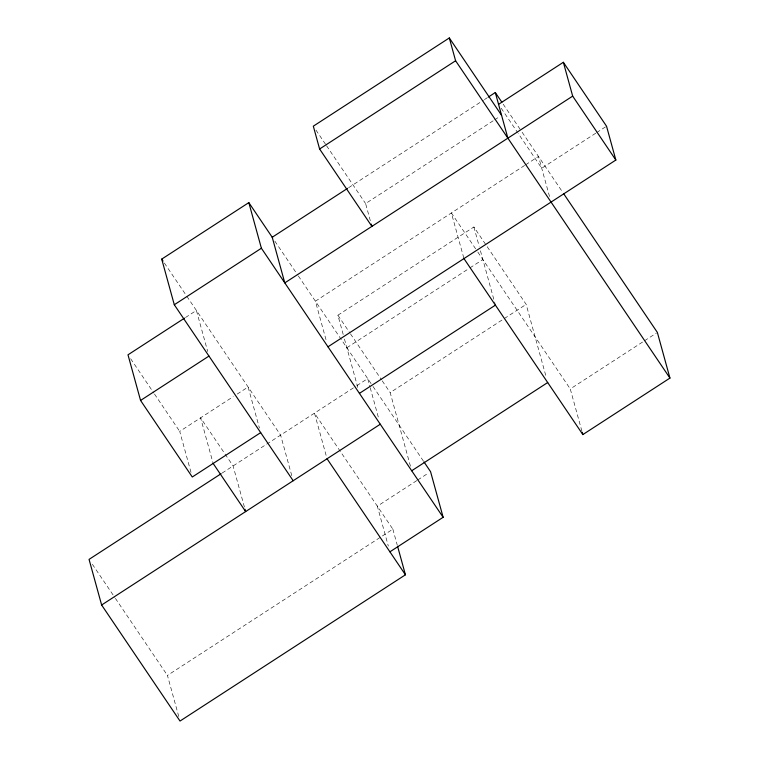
<?xml version="1.0" encoding="UTF-8"?>
<svg xmlns="http://www.w3.org/2000/svg" width="759" height="759" viewBox="0 0 759 759"><rect width="100%" height="100%" fill="white"/><g stroke="black" fill="none" stroke-linecap="round" stroke-linejoin="round"><path stroke-width="0.57" stroke-dasharray="3.79 2.85" d="M348.571 187.729L483.407 100.245M484.403 99.6L487.373 97.674M185.49 317.518L196.391 310.44L207.71 351.512M370.316 220.679L365.601 203.564L493.644 120.491M494.64 119.846L499.602 116.63M524.63 165.443L315.402 301.181L326.398 341.104M525.598 164.817L538.482 156.449L549.81 197.568M595.739 133.214L541.736 168.251L518.179 133.385M596.716 132.578L605.559 126.848M343.201 334.463L337.897 315.213L473.882 226.988L526.158 304.378L546.129 376.872M191.021 472.44L179.712 431.378L233.26 396.634M237.206 394.073L248.108 387.005L259.426 428.067M346.854 347.745L468.948 268.534M469.935 267.889L482.847 259.521M222.131 473.056L355.876 386.284M356.815 385.667L367.707 378.608L369.908 386.587M410.458 466.235L390.173 392.602L526.158 304.378M416.767 480.608L377.337 506.187L388.333 546.119M417.754 479.973L428.588 472.942M581.906 431.159L570.275 388.95L643.518 341.436M644.505 340.791L656.383 333.087M178.754 716.487L167.445 675.425L392.868 529.175L314.482 413.133L326.74 457.63M503.16 104.154L521.471 131.269M522.126 132.237L562.922 192.625M501.177 108.205L517.534 132.417M475.637 248.848L451.387 212.956L463.958 258.582M477.809 252.064L570.275 388.95M315.972 130.093L325.896 144.789M326.56 145.766L365.601 203.564M337.897 315.213L349.804 332.84M350.468 333.827L381.568 379.87M382.232 380.847L390.173 392.602M274.843 241.134L297.737 275.033M298.353 275.944L372.337 385.468M373.001 386.445L423.285 460.884M164.361 263.031L186.164 295.289M186.818 296.276L280.612 435.116L291.921 476.178M130.652 358.741L153.859 393.096M154.513 394.073L179.712 431.378M92.351 564.26L114.751 597.409M115.406 598.386L167.445 675.425M473.882 226.988L479.185 246.248M480.438 250.774L495.096 304.017M370.221 387.735L379.016 419.67M344.444 338.998L357.868 387.707M392.868 529.175L397.261 545.142M244.398 507.012L233.089 465.941L200.585 417.829L213.156 463.464"/><path stroke-width="1.14" d="M501.585 115.34L449.309 37.95L313.325 126.174L319.605 148.992L371.891 226.381L371.255 224.095M319.605 148.992L455.599 60.767L449.309 37.95M293.183 480.741L174.295 304.748L161.724 259.113L248.819 202.615L272.595 237.814M347.575 188.365L272.225 237.254L284.786 282.889L572.675 96.118L563.358 62.285L498.559 104.325M488.369 97.029L495.304 92.532L501.851 102.209M174.295 304.748L261.39 248.24L248.819 202.615M184.503 318.163L127.996 354.814L140.567 400.448L192.283 477.003L260.679 432.63M140.567 400.448L208.962 356.075M327.973 346.806L615.853 160.045L606.536 126.212L563.358 62.285M221.135 473.701L89.059 559.383L101.63 605.008L180.016 721.05L405.429 574.8L397.583 546.281M359.424 393.371L495.409 305.146M101.63 605.008L380.278 424.234M411.701 470.76L547.694 382.536M389.908 551.821L443.133 517.287L430.562 471.662L423.949 461.861M463.958 258.582L582.846 434.584L669.941 378.077L657.37 332.442L563.586 193.602M572.675 96.118L615.853 160.045M455.599 60.767L669.941 378.077M261.39 248.24L443.133 517.287M327.053 458.768L405.429 574.8M161.724 259.113L163.043 261.068M213.156 463.464L245.65 511.575L245.024 509.289M495.304 92.532L507.875 138.157M582.219 432.298L582.846 434.584"/></g></svg>
